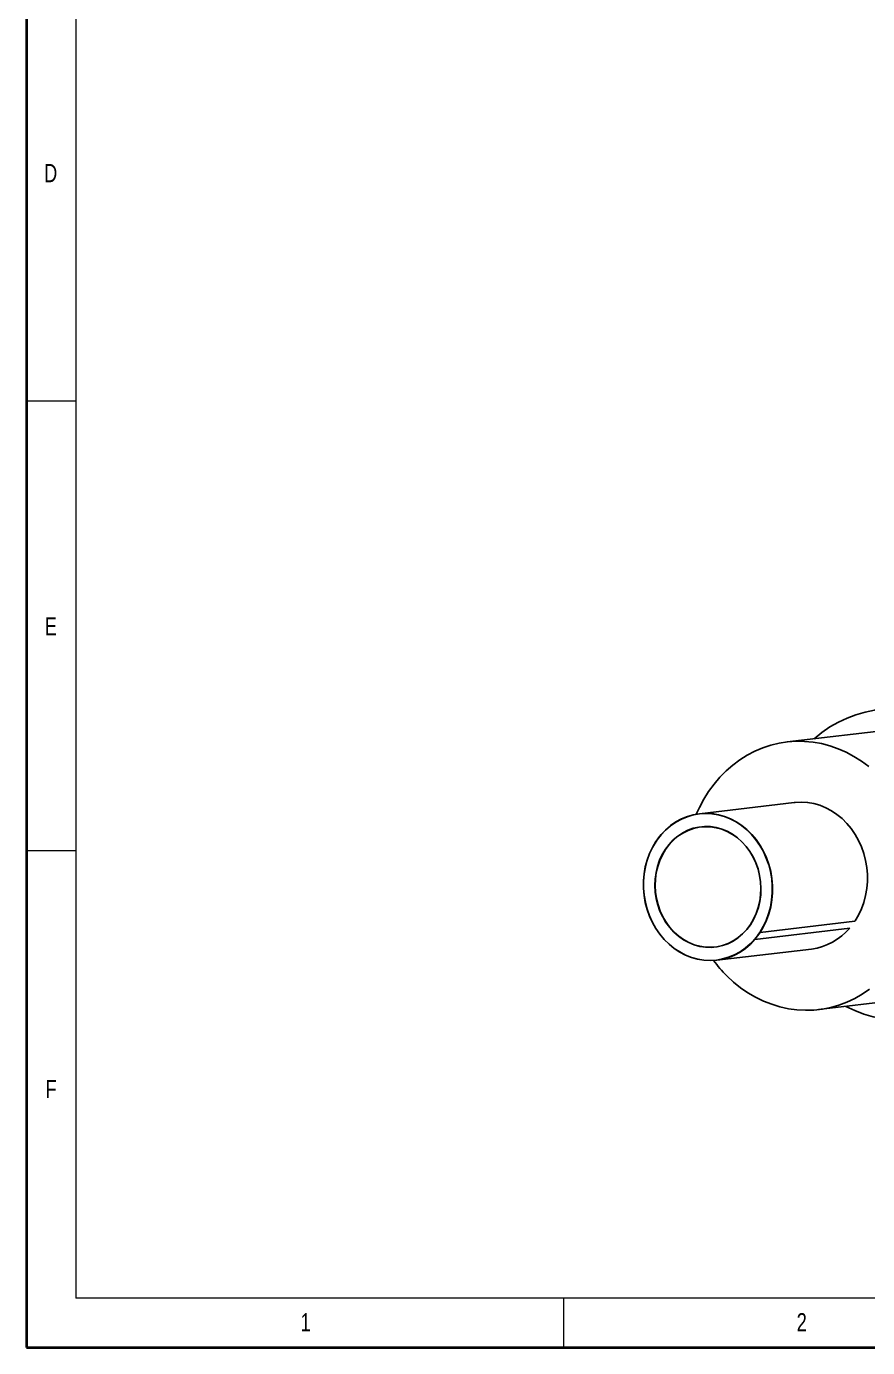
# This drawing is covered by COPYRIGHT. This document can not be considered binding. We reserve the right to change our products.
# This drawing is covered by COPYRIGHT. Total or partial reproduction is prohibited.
# Model space of a CAD drawing. Header units: millimetres. Extents: x 6 to 413, y 7 to 291.
# Drawn here: x 6.3 to 91.8, y 7.1 to 141.4 of the extents above; entities that cross this region are included whole.
import ezdxf

# ---------------------------------------------------------------- set-up
doc = ezdxf.new("R2010")
doc.units = ezdxf.units.MM
doc.styles.add('SLDTEXTSTYLE2', font='TXT', dxfattribs={"width": 0.75})

msp = doc.modelspace()

# ---------------------------------------------------------------- linework, layer by layer
at = {"color": 7, "linetype": 'Continuous', "lineweight": 35}
for p, q in [((6.2734, 291.1062), (6.2734, 7.1062)), ((6.2734, 7.1062), (413.064, 7.1062))]:
    msp.add_line(p, q, dxfattribs=at)
at = {"color": 7, "linetype": 'Continuous', "lineweight": 18}
for p, q in [((11.2973, 286.1523), (11.2973, 12.1436)), ((6.2734, 103.3523), (11.2973, 103.3523)), ((6.2734, 57.6523), (11.2973, 57.6523)), ((221.2163, 12.1436), (11.2973, 12.1436)), ((60.8973, 12.1436), (60.8973, 7.1062))]:
    msp.add_line(p, q, dxfattribs=at)
at = {"color": 7, "linetype": 'Continuous', "lineweight": 25}
for p, q in [((94.7085, 69.9915), (83.6176, 68.6806)), ((84.3454, 62.5235), (74.7036, 61.3838)), ((70.8183, 59.2604), (70.8211, 59.2607)), ((70.2836, 58.5501), (70.2819, 58.5499)), ((80.3496, 48.6109), (89.9914, 49.7506)), ((80.883, 49.3225), (90.5248, 50.4622)), ((80.8843, 49.3212), (90.5261, 50.4608)), ((76.4643, 46.4875), (86.1062, 47.6272)), ((86.8339, 41.47), (97.9248, 42.781))]:
    msp.add_line(p, q, dxfattribs=at)
at = {"color": 7, "linetype": 'Continuous', "lineweight": 25, "flags": 128}
for points in [[(91.9244, 66.1773), (91.1885, 66.7249), (90.4216, 67.2117), (89.6276, 67.6352), (88.8107, 67.9932), (87.975, 68.2839), (87.1251, 68.5057), (86.2652, 68.6575), (85.3999, 68.7385), (84.5337, 68.7483), (83.6711, 68.6868), (82.8166, 68.5543), (81.9747, 68.3515), (81.1497, 68.0796), (80.346, 67.7398), (79.5677, 67.334), (78.8189, 66.8643), (78.1036, 66.3331), (77.4253, 65.7432), (76.7877, 65.0978), (76.1941, 64.4), (75.6476, 63.6537), (75.1511, 62.8626), (74.707, 62.0309), (74.3906, 61.338)], [(90.5184, 50.4525), (90.541, 50.4868), (90.8887, 51.0793), (91.1835, 51.7092), (91.4228, 52.3704), (91.6041, 53.0569), (91.726, 53.7623), (91.7871, 54.4799), (91.787, 55.203), (91.7256, 55.925), (91.6035, 56.639), (91.4219, 57.3385), (91.1824, 58.0168), (90.8873, 58.6676), (90.5393, 59.2849), (90.1418, 59.863), (89.6983, 60.3963), (89.2131, 60.8799), (88.6906, 61.3093), (88.1358, 61.6805), (87.5539, 61.9901), (86.9502, 62.2351), (86.3303, 62.4132), (85.7002, 62.5228), (85.0657, 62.5629), (84.4326, 62.5331), (84.3454, 62.5235)], [(80.8494, 49.3189), (81.2023, 49.9117), (81.5017, 50.5427), (81.745, 51.2058), (81.9298, 51.8947), (82.0543, 52.603), (82.1174, 53.3239), (82.1184, 54.0507), (82.0575, 54.7763), (81.935, 55.4939), (81.7523, 56.1968), (81.511, 56.8782), (81.2134, 57.5316), (80.8623, 58.151), (80.4612, 58.7305), (80.0136, 59.2644), (79.5241, 59.7478), (78.997, 60.1762), (78.4375, 60.5453), (77.8509, 60.8518), (77.2427, 61.0927), (76.6187, 61.2657), (75.9847, 61.3692), (75.3469, 61.4023), (74.7112, 61.3645), (74.0838, 61.2564), (73.4704, 61.0788), (72.877, 60.8334), (72.3092, 60.5227), (71.7723, 60.1495), (71.2714, 59.7174), (70.8114, 59.2305)], [(70.8196, 59.259), (71.2812, 59.7451), (71.7835, 60.1763), (72.3216, 60.5486), (72.8906, 60.8583), (73.485, 61.1027), (74.0993, 61.2793), (74.7275, 61.3866), (75.3639, 61.4234), (76.0024, 61.3895), (76.6369, 61.2852), (77.2614, 61.1114), (77.8701, 60.8698), (78.4572, 60.5627), (79.0172, 60.193), (79.5447, 59.7641), (80.0348, 59.2802), (80.4828, 58.7458), (80.8846, 58.166), (81.2362, 57.5461), (81.5345, 56.8922), (81.7765, 56.2103), (81.96, 55.5069), (82.0833, 54.7887), (82.1452, 54.0624), (82.145, 53.3349), (82.0829, 52.6131), (81.9594, 51.9038), (81.7756, 51.2137), (81.5333, 50.5493), (81.2348, 49.9169), (80.883, 49.3225)], [(72.1159, 49.3407), (71.6884, 49.8097), (71.3065, 50.327), (70.9747, 50.8867), (70.6967, 51.4821), (70.476, 52.1063), (70.315, 52.7518), (70.2157, 53.4113), (70.1792, 54.0769), (70.206, 54.7408), (70.2957, 55.3953), (70.4473, 56.0326), (70.659, 56.6453), (70.9283, 57.2263), (71.2521, 57.7686), (71.6266, 58.2661), (72.0473, 58.7127), (72.5094, 59.1033), (73.0075, 59.4333), (73.5356, 59.6988), (74.0876, 59.8968), (74.6571, 60.0249), (75.2373, 60.0815), (75.8215, 60.0661), (76.4028, 59.9788), (76.9743, 59.8206), (77.5295, 59.5935), (78.0617, 59.2999), (78.5647, 58.9435), (79.0327, 58.5283), (79.4602, 58.0593), (79.8421, 57.542), (80.1739, 56.9823), (80.4519, 56.3869), (80.6726, 55.7627), (80.8336, 55.1172), (80.9329, 54.4577), (80.9694, 53.7921), (80.9426, 53.1282), (80.8529, 52.4737), (80.7013, 51.8364), (80.4896, 51.2237), (80.2203, 50.6427), (79.8965, 50.1004), (79.522, 49.6029), (79.1013, 49.1563), (78.6392, 48.7657), (78.1411, 48.4357), (77.613, 48.1702), (77.0609, 47.9722), (76.4915, 47.8441), (75.9113, 47.7875), (75.3271, 47.8029), (74.7458, 47.8902), (74.1743, 48.0484), (73.6191, 48.2756), (73.0869, 48.5691), (72.5839, 48.9255), (72.1159, 49.3407)], [(72.1367, 49.3567), (72.6032, 48.9429), (73.1046, 48.5876), (73.6351, 48.2951), (74.1885, 48.0686), (74.7582, 47.911), (75.3376, 47.824), (75.9198, 47.8086), (76.4982, 47.8651), (77.0658, 47.9927), (77.616, 48.19), (78.1424, 48.4547), (78.6389, 48.7836), (79.0995, 49.173), (79.5188, 49.6181), (79.8921, 50.1139), (80.2149, 50.6545), (80.4833, 51.2336), (80.6943, 51.8444), (80.8454, 52.4796), (80.9348, 53.132), (80.9615, 53.7937), (80.9251, 54.4572), (80.8262, 55.1145), (80.6657, 55.758), (80.4457, 56.3801), (80.1687, 56.9735), (79.8379, 57.5314), (79.4572, 58.0471), (79.0312, 58.5146), (78.5647, 58.9284), (78.0633, 59.2836), (77.5328, 59.5762), (76.9794, 59.8027), (76.4097, 59.9603), (75.8303, 60.0473), (75.2481, 60.0627), (74.6697, 60.0062), (74.1021, 59.8786), (73.5519, 59.6813), (73.0255, 59.4166), (72.529, 59.0877), (72.0684, 58.6983), (71.649, 58.2531), (71.2758, 57.7573), (70.953, 57.2167), (70.6846, 56.6377), (70.4736, 56.0269), (70.3225, 55.3917), (70.2331, 54.7393), (70.2064, 54.0776), (70.2428, 53.4141), (70.3417, 52.7568), (70.5022, 52.1133), (70.7222, 51.4912), (70.9992, 50.8977), (71.33, 50.3399), (71.7107, 49.8242), (72.1367, 49.3567)], [(80.3483, 48.6123), (79.8867, 48.1262), (79.3844, 47.6949), (78.8463, 47.3227), (78.2773, 47.0129), (77.6829, 46.7686), (77.0686, 46.592), (76.4404, 46.4847), (75.804, 46.4479), (75.1655, 46.4818), (74.531, 46.5861), (73.9065, 46.7599), (73.2978, 47.0015), (72.7107, 47.3086), (72.1507, 47.6783), (71.6232, 48.1071), (71.1331, 48.591), (70.6851, 49.1255), (70.2833, 49.7053), (69.9317, 50.3252), (69.6334, 50.9791), (69.3914, 51.661), (69.2079, 52.3644), (69.0846, 53.0826), (69.0227, 53.8089), (69.0229, 54.5364), (69.085, 55.2582), (69.2085, 55.9675), (69.3923, 56.6576), (69.6346, 57.322), (69.9331, 57.9544), (70.2849, 58.5488)], [(70.2991, 58.5501), (69.9463, 57.9573), (69.6469, 57.3263), (69.4036, 56.6632), (69.2188, 55.9743), (69.0943, 55.266), (69.0312, 54.5451), (69.0301, 53.8183), (69.0911, 53.0927), (69.2136, 52.3751), (69.3963, 51.6723), (69.6376, 50.9908), (69.9352, 50.3374), (70.2863, 49.718), (70.6874, 49.1385), (71.1349, 48.6046), (71.6245, 48.1212), (72.1516, 47.6928), (72.7111, 47.3237), (73.2977, 47.0172), (73.9059, 46.7763), (74.5299, 46.6033), (75.1639, 46.4998), (75.8017, 46.4667), (76.4374, 46.5045), (77.0648, 46.6126), (77.6782, 46.7902), (78.2716, 47.0356), (78.8394, 47.3463), (79.3763, 47.7195), (79.8772, 48.1516), (80.3372, 48.6385)], [(77.4901, 44.9021), (78.1722, 44.269), (78.891, 43.6921), (79.6428, 43.1746), (80.4238, 42.7192), (81.2298, 42.3281), (82.0566, 42.0035), (82.9, 41.7471), (83.7555, 41.5602), (84.6186, 41.4437), (85.4849, 41.3983), (86.3499, 41.4242), (87.209, 41.5212), (88.0577, 41.689), (88.8917, 41.9265), (89.7066, 42.2326), (90.4981, 42.6056), (91.2622, 43.0436), (91.9947, 43.5444)]]:
    msp.add_lwpolyline(points, dxfattribs=at)
at = {"color": 7, "linetype": 'Continuous', "lineweight": 25}
for centre, radius, start, end in [((94.5984, 59.6185), 12.4771, 59.276403, 131.194426), ((76.1173, 54.7146), 6.9817, 139.375679, 146.676407), ((76.1064, 54.7115), 6.9631, 139.519833, 146.532253), ((85.3394, 53.6408), 6.0623, 277.265942, 320.077146), ((75.0422, 53.1575), 6.9631, 319.519833, 326.532253), ((75.0505, 53.1567), 6.9817, 319.375679, 326.676407), ((87.1699, 54.5939), 13.6977, 216.433148, 225.035597), ((95.3981, 52.8539), 12.4866, 242.31721, 314.34893)]:
    msp.add_arc(centre, radius, start, end, dxfattribs=at)
for points, knots in [([(70.8183, 59.2604), (70.8174, 59.26), (70.8157, 59.2594), (70.8133, 59.2559), (70.8111, 59.2497), (70.8099, 59.2413), (70.8099, 59.235), (70.81, 59.232), (70.81, 59.2318)], [0, 0, 0, 0, 0.14523051, 0.28984116, 0.48944301, 0.75881907, 0.98927864, 1, 1, 1, 1]), ([(70.8196, 59.259), (70.8188, 59.2587), (70.817, 59.2581), (70.8146, 59.2545), (70.8125, 59.2484), (70.8113, 59.24), (70.8112, 59.2336), (70.8114, 59.2306), (70.8114, 59.2305)], [0, 0, 0, 0, 0.1452319, 0.28984395, 0.48944659, 0.75882174, 0.98927858, 1, 1, 1, 1]), ([(70.2819, 58.5499), (70.2819, 58.5499), (70.2818, 58.5498), (70.2845, 58.5501), (70.2899, 58.5506), (70.2951, 58.5511), (70.2977, 58.5514), (70.2978, 58.5514)], [0, 0, 0, 0, 0.097459444, 0.35113335, 0.693483262, 0.98637423, 1, 1, 1, 1]), ([(70.2991, 58.5501), (70.299, 58.5501), (70.2964, 58.5498), (70.2913, 58.5493), (70.2857, 58.5488), (70.2831, 58.5485), (70.2828, 58.5485), (70.2842, 58.5487), (70.2849, 58.5488)], [0, 0, 0, 0, 0.01072142, 0.24117826, 0.51055341, 0.71015605, 0.8547681, 1, 1, 1, 1]), ([(80.3372, 48.6385), (80.3372, 48.6384), (80.3374, 48.6354), (80.3381, 48.629), (80.3401, 48.6212), (80.3425, 48.6159), (80.3441, 48.6145), (80.3445, 48.6141)], [0, 0, 0, 0, 0.01362586, 0.30651368, 0.64886281, 0.90253799, 1, 1, 1, 1]), ([(80.3385, 48.6372), (80.3386, 48.637), (80.3387, 48.634), (80.3394, 48.6277), (80.3415, 48.6197), (80.3442, 48.6142), (80.3469, 48.6112), (80.3487, 48.611), (80.3496, 48.6109)], [0, 0, 0, 0, 0.010721358, 0.24118093, 0.510556988, 0.71015884, 0.854769494, 1, 1, 1, 1]), ([(80.883, 49.3225), (80.8819, 49.3224), (80.8798, 49.3221), (80.8744, 49.3215), (80.8669, 49.3207), (80.8581, 49.3198), (80.8522, 49.3192), (80.8496, 49.3189), (80.8494, 49.3189)], [0, 0, 0, 0, 0.1452319, 0.28984395, 0.48944659, 0.75882174, 0.98927858, 1, 1, 1, 1]), ([(80.8508, 49.3176), (80.8509, 49.3176), (80.8535, 49.3179), (80.8594, 49.3185), (80.8682, 49.3194), (80.8757, 49.3202), (80.8812, 49.3208), (80.8833, 49.321), (80.8843, 49.3212)], [0, 0, 0, 0, 0.01072136, 0.24118093, 0.51055699, 0.71015884, 0.85476949, 1, 1, 1, 1])]:
    msp.add_open_spline(points, degree=3, knots=knots, dxfattribs=at)

# ---------------------------------------------------------------- texts
at = {"color": 7, "linetype": 'Continuous', "lineweight": 0, "char_height": 1.8521, "attachment_point": 1, "style": 'SLDTEXTSTYLE2'}
for s, insert in [('D', (8.0647, 127.4357)), ('E', (8.138, 81.3553)), ('F', (8.2247, 34.3267)), ('1', (34.1506, 10.6063)), ('2', (84.5965, 10.6063))]:
    msp.add_mtext(s, dxfattribs=dict(at, insert=insert))

doc.saveas('drawing.dxf')
